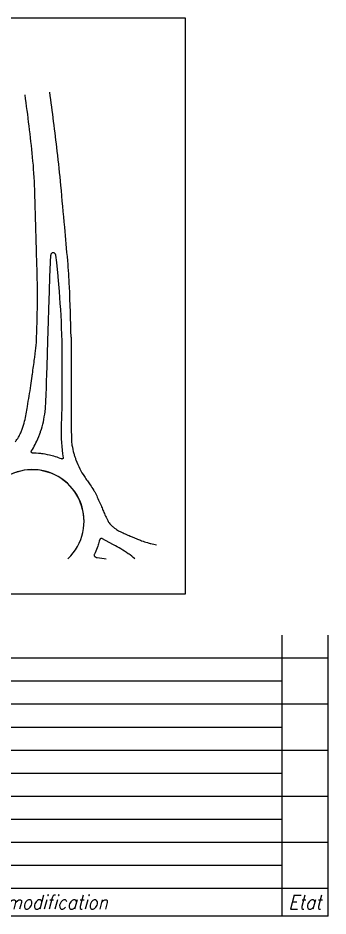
# Model space of a CAD drawing. Extents: x 0 to 210, y 0 to 497.
# Drawn here: x 132.8 to 200, y 302 to 497.1 of the extents above; entities that cross this region are included whole.
import ezdxf
from ezdxf.enums import TextEntityAlignment as Align

# ---------------------------------------------------------------- set-up
doc = ezdxf.new("R2010")
doc.units = 0
doc.header["$MEASUREMENT"] = 0
doc.layers.get('0').update_dxf_attribs({"linetype": 'CONTINUOUS'})
doc.styles.add('R_DIVERS', font='romand.shx')

# ---------------------------------------------------------------- blocks, each defined once
blk = doc.blocks.new('LOGO_CARTOUCHE_MASSE')
blk.add_lwpolyline([(-257622.09, -147771.45), (-257480.69, -147771.45), (-257480.69, -147896.63), (-257622.09, -147896.63)], close=True)
for points in [[(-257505.46, -147840.78, 0.005978), (-257505.8, -147829.83, 0.011605), (-257506.17, -147824.2, 0.000305), (-257506.83, -147816.9, 0.000245), (-257507.66, -147807.81, 0.006373), (-257508.44, -147800.4, 0.003663), (-257510.05, -147787.54)], [(-257512.95, -147841.86, 0.00405), (-257512.73, -147833.51, 0.010123), (-257512.73, -147830.16, 0.001362), (-257512.94, -147822.01, 0.000835), (-257513.33, -147808.7, 0.017515), (-257513.79, -147801.7, 0.009001), (-257515.42, -147788.14)], [(-257517.5, -147863.52, 0.021098), (-257516.87, -147862.55, 0.020003), (-257516.35, -147861.57, 0.02605), (-257516.02, -147860.78, 0.029733), (-257515.52, -147859.07, 0.016295), (-257514.9, -147855.87, 0.001919), (-257514.17, -147851.29, 0.004425), (-257513.89, -147849.3, 0.000512), (-257513.82, -147848.8, 0.000077), (-257513.37, -147845.48, 0.003548), (-257513.23, -147844.33, 0.00173), (-257512.96, -147841.98)], [(-257505.46, -147840.78, -0.00153), (-257505.4, -147843.17, -0.005251), (-257505.39, -147843.87, -0.000019), (-257505.4, -147851, -0.000315), (-257505.4, -147851.43, -0.000175), (-257505.41, -147855.39, 0.000388), (-257505.41, -147857.17, 0.000927), (-257505.41, -147857.37, 0.000071), (-257505.41, -147859.96, 0.002569), (-257505.39, -147861.53, 0.002681), (-257505.37, -147863.03, 0.036727), (-257505.25, -147864.26, 0.024466), (-257504.84, -147866.08, 0.011417), (-257504.63, -147866.77, 0.011009), (-257504.39, -147867.47, 0.027835), (-257503.54, -147869.4, 0.030166), (-257502.56, -147871.08, 0.005544), (-257501.9, -147872.04, -0.006183), (-257501.31, -147872.9, -0.002904), (-257500.53, -147874.08, -0.010379), (-257500.32, -147874.42, -0.025222), (-257500.03, -147874.98, -0.006036), (-257498.94, -147877.4, -0.004485), (-257498.52, -147878.39, 0.004561), (-257498.11, -147879.37, 0.017814), (-257497.57, -147880.5, 0.030363), (-257497.19, -147881.12, 0.039626), (-257496.84, -147881.56, 0.032779), (-257496.35, -147882.01, 0.009737), (-257495.88, -147882.38, 0.018194), (-257495.61, -147882.56, 0.009281), (-257495.14, -147882.85, 0.013926), (-257494.82, -147883.02, 0.007674), (-257494.17, -147883.34, 0.01115), (-257493.72, -147883.55, 0.000527), (-257493.11, -147883.8, -0.000702), (-257492.65, -147884, -0.000103), (-257492.41, -147884.1, 0.000067), (-257492.05, -147884.25, 0.003083), (-257491.04, -147884.67, 0.003561), (-257490.16, -147885.02, 0.013824), (-257490.09, -147885.05, 0.000801), (-257488.9, -147885.44, 0.017771), (-257488.13, -147885.66, 0.011262), (-257486.91, -147885.93)]]:
    blk.add_lwpolyline(points, format="xyb")
for points in [[(-257508.79, -147822.97), (-257508.62, -147824.55), (-257508.47, -147826.13), (-257508.35, -147827.45), (-257508.33, -147827.71), (-257508.19, -147829.29), (-257508.06, -147830.87), (-257507.96, -147832.17), (-257507.86, -147833.48), (-257507.77, -147834.78), (-257507.69, -147836.09), (-257507.62, -147837.39), (-257507.56, -147838.8), (-257507.51, -147840.22), (-257507.48, -147841.63), (-257507.45, -147843.04), (-257507.43, -147844.45), (-257507.43, -147845.37), (-257507.43, -147846.28), (-257507.43, -147847.2), (-257507.43, -147848.11), (-257507.43, -147849.03), (-257507.44, -147851.78), (-257507.47, -147855.92), (-257507.48, -147856.61), (-257507.5, -147857.31), (-257507.53, -147858.01), (-257507.55, -147858.7), (-257507.58, -147859.4), (-257507.6, -147860.1), (-257507.61, -147860.8), (-257507.62, -147861.49), (-257507.6, -147862.19), (-257507.57, -147862.89), (-257507.52, -147863.71), (-257507.45, -147864.53), (-257507.37, -147865.34), (-257507.28, -147866.16), (-257507.17, -147866.98), (-257507.16, -147867.02), (-257507.16, -147867.06), (-257507.17, -147867.1), (-257507.19, -147867.13), (-257507.21, -147867.17), (-257507.23, -147867.2), (-257507.28, -147867.24), (-257507.31, -147867.25), (-257507.35, -147867.26), (-257507.38, -147867.27), (-257507.42, -147867.27), (-257507.45, -147867.26), (-257507.8, -147867.13), (-257508.14, -147867), (-257508.49, -147866.88), (-257508.84, -147866.77), (-257509.2, -147866.67), (-257509.56, -147866.57), (-257510.09, -147866.43), (-257510.57, -147866.33), (-257511.05, -147866.24), (-257511.53, -147866.16), (-257511.79, -147866.13), (-257512.01, -147866.1), (-257512.5, -147866.05), (-257512.98, -147866.01), (-257513.71, -147865.97), (-257513.76, -147865.98), (-257513.81, -147865.98), (-257513.86, -147865.98), (-257513.91, -147865.96), (-257513.95, -147865.94), (-257513.99, -147865.9), (-257514.04, -147865.85), (-257514.06, -147865.8), (-257514.07, -147865.76), (-257514.08, -147865.71), (-257514.07, -147865.66), (-257514.06, -147865.62), (-257514.05, -147865.57), (-257514.01, -147865.51), (-257513.8, -147865.17), (-257513.61, -147864.82), (-257513.42, -147864.47), (-257513.23, -147864.12), (-257513.06, -147863.76), (-257512.89, -147863.4), (-257512.65, -147862.86), (-257512.44, -147862.35), (-257512.24, -147861.83), (-257512.1, -147861.45), (-257512.06, -147861.31), (-257511.89, -147860.79), (-257511.73, -147860.26), (-257511.59, -147859.73), (-257511.46, -147859.19), (-257511.35, -147858.65), (-257511.25, -147858.11), (-257511.16, -147857.56), (-257511.09, -147857.02), (-257511.01, -147856.19), (-257510.93, -147854.74), (-257510.87, -147853.28), (-257510.8, -147851.83), (-257510.8, -147851.7), (-257510.74, -147850.37), (-257510.69, -147848.91), (-257510.63, -147847.1), (-257510.55, -147844.39), (-257510.46, -147841.57), (-257510.33, -147837.34), (-257510.25, -147834.72), (-257510.14, -147830.78), (-257510.04, -147827.67), (-257509.86, -147823)], [(-257498.63, -147884.58), (-257498.68, -147884.56), (-257498.73, -147884.54), (-257498.78, -147884.53), (-257498.83, -147884.53), (-257498.88, -147884.53), (-257498.93, -147884.54), (-257499.01, -147884.56), (-257499.06, -147884.58), (-257499.1, -147884.62), (-257499.15, -147884.65), (-257499.18, -147884.7), (-257499.21, -147884.75), (-257499.24, -147884.8), (-257499.26, -147884.88), (-257499.34, -147885.15), (-257499.41, -147885.41), (-257499.5, -147885.68), (-257499.58, -147885.94), (-257499.67, -147886.2), (-257499.8, -147886.56), (-257499.93, -147886.92), (-257500.08, -147887.27), (-257500.22, -147887.62), (-257500.38, -147887.97), (-257500.41, -147888.04), (-257500.42, -147888.11), (-257500.43, -147888.18), (-257500.42, -147888.25), (-257500.4, -147888.31), (-257500.38, -147888.37), (-257500.35, -147888.41), (-257500.31, -147888.46), (-257500.27, -147888.49), (-257500.22, -147888.52), (-257500.17, -147888.55), (-257500.1, -147888.59), (-257500.05, -147888.62), (-257499.99, -147888.65), (-257499.93, -147888.66), (-257499.87, -147888.68), (-257499.81, -147888.69), (-257499.31, -147888.74), (-257498.8, -147888.8), (-257498.3, -147888.87), (-257497.84, -147888.94)], [(-257491.64, -147888.94), (-257491.71, -147888.88), (-257491.99, -147888.65), (-257492.28, -147888.41), (-257492.66, -147888.12), (-257492.87, -147887.97), (-257493.04, -147887.84), (-257493.44, -147887.57), (-257493.83, -147887.31), (-257494.23, -147887.05), (-257494.62, -147886.82), (-257495.02, -147886.59), (-257495.42, -147886.37), (-257495.81, -147886.14), (-257496.21, -147885.92), (-257497.18, -147885.38), (-257498.63, -147884.58)]]:
    blk.add_lwpolyline(points)
for centre, radius, start, end in [((-257509.32, -147822.99), 0.536, 1.4501, 181.4501), ((-257513.86, -147880.82), 11.22, 313.6293, 226.3707)]:
    blk.add_arc(centre, radius, start, end)
blk.add_ellipse((-257513.82, -147880.78), major_axis=(-11.2, 0), ratio=0.999999, start_param=3.138051, end_param=5.363373)

msp = doc.modelspace()

# ---------------------------------------------------------------- linework, layer by layer
at = {"linetype": 'CONTINUOUS'}
for p, q in [((190, 363), (190, 302)), ((200, 302), (200, 363)), ((200, 358), (0, 358)), ((190, 353), (70, 353)), ((200, 348), (0, 348)), ((190, 343), (70, 343)), ((200, 338), (0, 338)), ((190, 333), (70, 333)), ((200, 328), (0, 328)), ((190, 323), (70, 323)), ((200, 318), (0, 318)), ((190, 313), (70, 313)), ((200, 308), (0, 308)), ((200, 302), (0, 302))]:
    msp.add_line(p, q, dxfattribs=at)

# ---------------------------------------------------------------- block references
msp.add_blockref('LOGO_CARTOUCHE_MASSE', (257649.72, 148268.57), dxfattribs=at)

# ---------------------------------------------------------------- texts
at = {"style": 'R_DIVERS', "oblique": 15, "width": 0.9}
for s, p in [('Objet de la modification', (130, 303.5)), ('Etat', (195, 303.5))]:
    msp.add_text(s, height=3, dxfattribs=at).set_placement(p, align=Align.CENTER)

doc.saveas('drawing.dxf')
